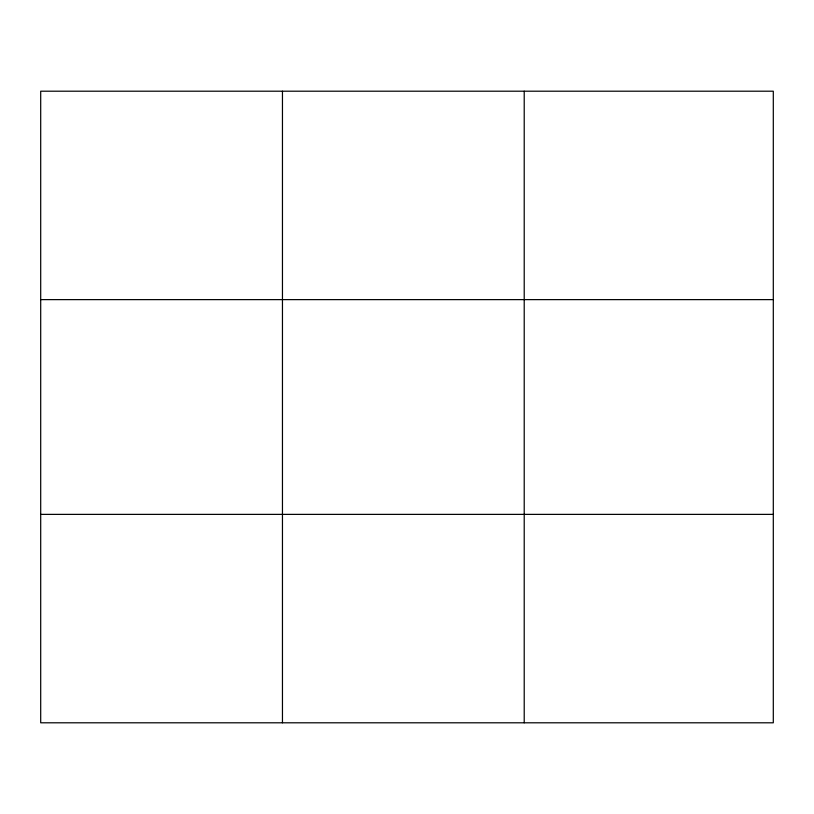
<?xml version="1.0" encoding="UTF-8"?>
<svg xmlns="http://www.w3.org/2000/svg" width="814" height="814" viewBox="0 0 814 814"><rect width="100%" height="100%" fill="white"/><g stroke="black" fill="none" stroke-linecap="round" stroke-linejoin="round"><path stroke-width="1.22" d="M282.458 722.801L282.458 91.199M524.216 722.801L524.216 91.199M773.3 299.623L773.3 91.199L40.7 91.199L40.7 722.801L773.3 722.801L773.3 299.623L40.7 299.623M40.7 514.377L773.3 514.377"/></g></svg>
